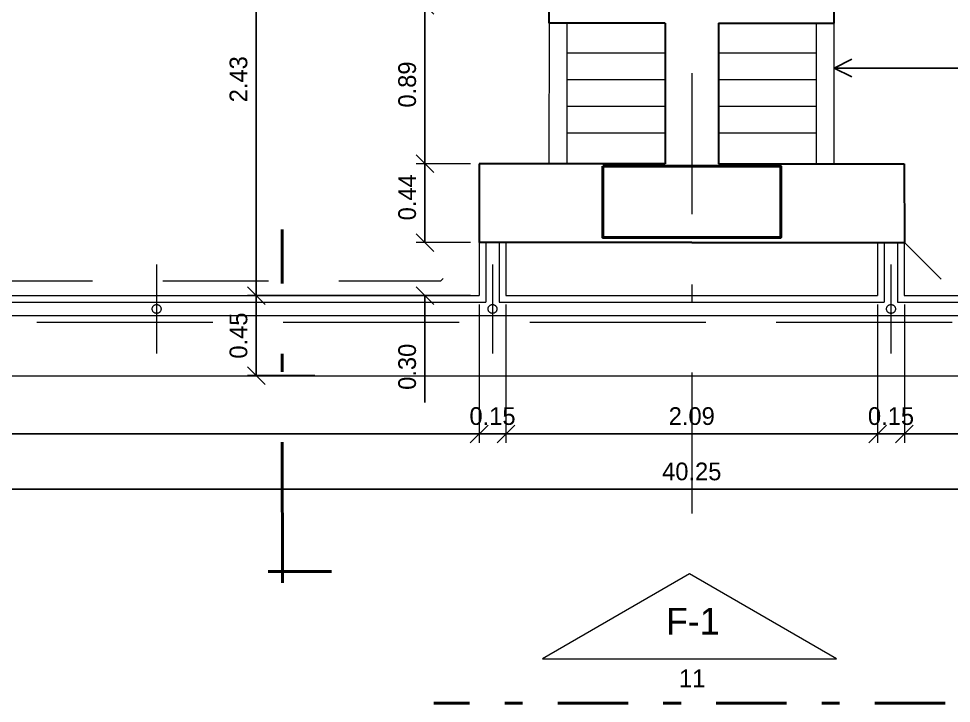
# Model space of a CAD drawing. Header units: metres. Extents: x 2.9 to 62.3, y 8 to 50.1.
# Drawn here: x 26.72 to 31.96, y 30.54 to 34.38 of the extents above; entities that cross this region are included whole.
import ezdxf
from ezdxf.enums import TextEntityAlignment as Align

# ---------------------------------------------------------------- set-up
doc = ezdxf.new("R2010")
doc.units = ezdxf.units.M
doc.header["$MEASUREMENT"] = 0
for name, pattern in [('DGN Style 2', [0.98853, 0.593118, -0.395412]), ('DGN Style 3', [1.383942, 0.98853, -0.395412]), ('DGN Style 4', [1.582636, 0.790824, -0.395412, 0.00098853, -0.395412])]:
    doc.linetypes.add(name, pattern=pattern)
doc.layers.get('Defpoints').update_dxf_attribs({"lineweight": 0})
for name, color, linetype, lineweight in [('CORNIJAS_VAR NA PLANTA PTIPO 1', 7, 'Continuous', 0), ('Level 1', 7, 'Continuous', 0), ('Level 24-1', 7, 'Continuous', 0), ('Level 3', 7, 'Continuous', 0), ('Level 43', 7, 'Continuous', 0), ('Level 44', 7, 'Continuous', 0), ('Level 50', 7, 'Continuous', 0), ('Level 7', 7, 'Continuous', 0), ('Level 8', 7, 'Continuous', 0)]:
    doc.layers.add(name, color=color, linetype=linetype, lineweight=lineweight)
doc.styles.add('Style-INTL_ENGINEERING', font='INTL_ENGINEERING.shx')
doc.dimstyles.get("Standard").update_dxf_attribs({"dimtxt": 0.18, "dimasz": 0.18, "dimexe": 0.18, "dimexo": 0.0625, "dimgap": 0.09, "dimtad": 0, "dimtih": 1, "dimtoh": 1, "dimdec": 4, "dimzin": 1, "dimdsep": 46, "dimtxsty": 'Standard', "dimcen": 0, "dimadec": 0, "dimazin": 0, "dimtfac": 1, "dimtdec": 4, "dimtofl": 0, "dimtmove": 0, "dimatfit": 3, "dimfxl": 0, "dimtolj": 1, "dimtzin": 1, "dimarcsym": 0})

# ---------------------------------------------------------------- blocks, each defined once
blk = doc.blocks.new('_Oblique')
at = {"color": 0, "linetype": 'ByBlock', "lineweight": -2}
blk.add_line((0.5, 0.5), (-0.5, -0.5), dxfattribs=at)
blk = doc.blocks.new('*D209')
at = {"layer": 'Defpoints', "color": 0, "linetype": 'Continuous', "lineweight": 0}
for p in [(27.5745, 35.259), (28.053, 35.259), (29.3053, 32.8283)]:
    blk.add_point(p, dxfattribs=at)
at = {"layer": 'Level 43', "color": 2, "linetype": 'Continuous', "lineweight": 0}
for p, q in [((27.6241, 35.259), (28.1025, 35.259)), ((29.2558, 32.8283), (28.0035, 32.8283))]:
    blk.add_line(p, q, dxfattribs=at)
at = {"layer": 'Level 43', "color": 0, "linetype": 'Continuous', "lineweight": -2}
blk.add_line((28.053, 32.8283), (28.053, 35.259), dxfattribs=at)
at = {"layer": 'Level 43', "color": 0, "linetype": 'Continuous', "lineweight": -2, "xscale": 0.0995, "yscale": 0.0995, "zscale": 0.0995}
for p, rotation in [((28.053, 35.259), 90), ((28.053, 32.8283), 270)]:
    blk.add_blockref('_Oblique', p, dxfattribs=dict(at, rotation=rotation))
at = {"layer": 'Level 43', "color": 0, "linetype": 'Continuous', "lineweight": 0, "insert": (27.9537, 34.0436), "char_height": 0.0995, "attachment_point": 5, "rotation": 90, "style": 'Style-INTL_ENGINEERING'}
blk.add_mtext('2.43', dxfattribs=at)
blk = doc.blocks.new('*D208')
at = {"layer": 'Defpoints', "color": 0, "linetype": 'Continuous', "lineweight": 0}
for p in [(28.053, 32.8283), (29.3053, 32.8283), (28.4325, 32.3783)]:
    blk.add_point(p, dxfattribs=at)
at = {"layer": 'Level 43', "color": 2, "linetype": 'Continuous', "lineweight": 0}
for p, q in [((29.2558, 32.8283), (28.0035, 32.8283)), ((28.383, 32.3783), (28.0035, 32.3783))]:
    blk.add_line(p, q, dxfattribs=at)
at = {"layer": 'Level 43', "color": 0, "linetype": 'Continuous', "lineweight": -2}
blk.add_line((28.053, 32.3783), (28.053, 32.8283), dxfattribs=at)
at = {"layer": 'Level 43', "color": 0, "linetype": 'Continuous', "lineweight": -2, "xscale": 0.0995, "yscale": 0.0995, "zscale": 0.0995}
for p, rotation in [((28.053, 32.8283), 90), ((28.053, 32.3783), 270)]:
    blk.add_blockref('_Oblique', p, dxfattribs=dict(at, rotation=rotation))
at = {"layer": 'Level 43', "color": 0, "linetype": 'Continuous', "lineweight": 0, "insert": (27.9537, 32.6033), "char_height": 0.0995, "attachment_point": 5, "rotation": 90, "style": 'Style-INTL_ENGINEERING'}
blk.add_mtext('0.45', dxfattribs=at)
blk = doc.blocks.new('*D240')
at = {"layer": 'Defpoints', "color": 0, "linetype": 'Continuous', "lineweight": 0}
for p in [(10.37455, 32.90904), (50.62455, 32.90904), (10.37455, 31.74023)]:
    blk.add_point(p, dxfattribs=at)
at = {"layer": 'Level 43', "color": 2, "linetype": 'Continuous', "lineweight": 0}
for p, q in [((10.37455, 32.85954), (10.37455, 31.69073)), ((50.62455, 32.85954), (50.62455, 31.69073))]:
    blk.add_line(p, q, dxfattribs=at)
at = {"layer": 'Level 43', "color": 0, "linetype": 'Continuous', "lineweight": -2}
blk.add_line((50.62455, 31.74023), (10.37455, 31.74023), dxfattribs=at)
at = {"layer": 'Level 43', "color": 0, "linetype": 'Continuous', "lineweight": -2, "xscale": 0.0995, "yscale": 0.0995, "zscale": 0.0995, "rotation": 180}
blk.add_blockref('_Oblique', (10.37455, 31.74023), dxfattribs=at)
at = {"layer": 'Level 43', "color": 0, "linetype": 'Continuous', "lineweight": -2, "xscale": 0.0995, "yscale": 0.0995, "zscale": 0.0995}
blk.add_blockref('_Oblique', (50.62455, 31.74023), dxfattribs=at)
at = {"layer": 'Level 43', "color": 0, "linetype": 'Continuous', "lineweight": 0, "insert": (30.49955, 31.83948), "char_height": 0.0995, "attachment_point": 5, "style": 'Style-INTL_ENGINEERING'}
blk.add_mtext('40.25', dxfattribs=at)
blk = doc.blocks.new('*D337')
at = {"layer": 'Defpoints', "color": 0, "linetype": 'Continuous', "lineweight": 0}
for p in [(31.6938, 32.8283), (43.3151, 32.3783), (31.6938, 32.0512)]:
    blk.add_point(p, dxfattribs=at)
at = {"layer": 'Level 43', "color": 2, "linetype": 'Continuous', "lineweight": 0}
for p, q in [((31.6938, 32.7788), (31.6938, 32.0017)), ((43.3151, 32.3288), (43.3151, 32.0017))]:
    blk.add_line(p, q, dxfattribs=at)
at = {"layer": 'Level 43', "color": 0, "linetype": 'Continuous', "lineweight": -2}
blk.add_line((43.3151, 32.0512), (31.6938, 32.0512), dxfattribs=at)
at = {"layer": 'Level 43', "color": 0, "linetype": 'Continuous', "lineweight": -2, "xscale": 0.0995, "yscale": 0.0995, "zscale": 0.0995, "rotation": 180}
blk.add_blockref('_Oblique', (31.6938, 32.0512), dxfattribs=at)
at = {"layer": 'Level 43', "color": 0, "linetype": 'Continuous', "lineweight": -2, "xscale": 0.0995, "yscale": 0.0995, "zscale": 0.0995}
blk.add_blockref('_Oblique', (43.3151, 32.0512), dxfattribs=at)
at = {"layer": 'Level 43', "color": 0, "linetype": 'Continuous', "lineweight": 0, "insert": (37.5044, 32.1505), "char_height": 0.0995, "attachment_point": 5, "style": 'Style-INTL_ENGINEERING'}
blk.add_mtext('11.62', dxfattribs=at)
blk = doc.blocks.new('*D338')
at = {"layer": 'Defpoints', "color": 0, "linetype": 'Continuous', "lineweight": 0}
for p in [(31.5438, 32.8283), (31.6938, 32.8283), (31.5438, 32.0512)]:
    blk.add_point(p, dxfattribs=at)
at = {"layer": 'Level 43', "color": 2, "linetype": 'Continuous', "lineweight": 0}
for p, q in [((31.5438, 32.7788), (31.5438, 32.0017)), ((31.6938, 32.7788), (31.6938, 32.0017))]:
    blk.add_line(p, q, dxfattribs=at)
at = {"layer": 'Level 43', "color": 0, "linetype": 'Continuous', "lineweight": -2}
blk.add_line((31.6938, 32.0512), (31.5438, 32.0512), dxfattribs=at)
at = {"layer": 'Level 43', "color": 0, "linetype": 'Continuous', "lineweight": -2, "xscale": 0.0995, "yscale": 0.0995, "zscale": 0.0995, "rotation": 180}
blk.add_blockref('_Oblique', (31.5438, 32.0512), dxfattribs=at)
at = {"layer": 'Level 43', "color": 0, "linetype": 'Continuous', "lineweight": -2, "xscale": 0.0995, "yscale": 0.0995, "zscale": 0.0995}
blk.add_blockref('_Oblique', (31.6938, 32.0512), dxfattribs=at)
at = {"layer": 'Level 43', "color": 0, "linetype": 'Continuous', "lineweight": 0, "insert": (31.6188, 32.1505), "char_height": 0.0995, "attachment_point": 5, "style": 'Style-INTL_ENGINEERING'}
blk.add_mtext('0.15', dxfattribs=at)
blk = doc.blocks.new('*D339')
at = {"layer": 'Defpoints', "color": 0, "linetype": 'Continuous', "lineweight": 0}
for p in [(29.4553, 32.8283), (31.5438, 32.8283), (29.4553, 32.0512)]:
    blk.add_point(p, dxfattribs=at)
at = {"layer": 'Level 43', "color": 2, "linetype": 'Continuous', "lineweight": 0}
for p, q in [((29.4553, 32.7788), (29.4553, 32.0017)), ((31.5438, 32.7788), (31.5438, 32.0017))]:
    blk.add_line(p, q, dxfattribs=at)
at = {"layer": 'Level 43', "color": 0, "linetype": 'Continuous', "lineweight": -2}
blk.add_line((31.5438, 32.0512), (29.4553, 32.0512), dxfattribs=at)
at = {"layer": 'Level 43', "color": 0, "linetype": 'Continuous', "lineweight": -2, "xscale": 0.0995, "yscale": 0.0995, "zscale": 0.0995, "rotation": 180}
blk.add_blockref('_Oblique', (29.4553, 32.0512), dxfattribs=at)
at = {"layer": 'Level 43', "color": 0, "linetype": 'Continuous', "lineweight": -2, "xscale": 0.0995, "yscale": 0.0995, "zscale": 0.0995}
blk.add_blockref('_Oblique', (31.5438, 32.0512), dxfattribs=at)
at = {"layer": 'Level 43', "color": 0, "linetype": 'Continuous', "lineweight": 0, "insert": (30.4996, 32.1505), "char_height": 0.0995, "attachment_point": 5, "style": 'Style-INTL_ENGINEERING'}
blk.add_mtext('2.09', dxfattribs=at)
blk = doc.blocks.new('*D340')
at = {"layer": 'Defpoints', "color": 0, "linetype": 'Continuous', "lineweight": 0}
for p in [(29.3053, 32.8283), (29.4553, 32.8283), (29.3053, 32.0512)]:
    blk.add_point(p, dxfattribs=at)
at = {"layer": 'Level 43', "color": 2, "linetype": 'Continuous', "lineweight": 0}
for p, q in [((29.3053, 32.7788), (29.3053, 32.0017)), ((29.4553, 32.7788), (29.4553, 32.0017))]:
    blk.add_line(p, q, dxfattribs=at)
at = {"layer": 'Level 43', "color": 0, "linetype": 'Continuous', "lineweight": -2}
blk.add_line((29.4553, 32.0512), (29.3053, 32.0512), dxfattribs=at)
at = {"layer": 'Level 43', "color": 0, "linetype": 'Continuous', "lineweight": -2, "xscale": 0.0995, "yscale": 0.0995, "zscale": 0.0995, "rotation": 180}
blk.add_blockref('_Oblique', (29.3053, 32.0512), dxfattribs=at)
at = {"layer": 'Level 43', "color": 0, "linetype": 'Continuous', "lineweight": -2, "xscale": 0.0995, "yscale": 0.0995, "zscale": 0.0995}
blk.add_blockref('_Oblique', (29.4553, 32.0512), dxfattribs=at)
at = {"layer": 'Level 43', "color": 0, "linetype": 'Continuous', "lineweight": 0, "insert": (29.3803, 32.1505), "char_height": 0.0995, "attachment_point": 5, "style": 'Style-INTL_ENGINEERING'}
blk.add_mtext('0.15', dxfattribs=at)
blk = doc.blocks.new('*D341')
at = {"layer": 'Defpoints', "color": 0, "linetype": 'Continuous', "lineweight": 0}
for p in [(29.3053, 32.8283), (18.1346, 32.3783), (18.1346, 32.0512)]:
    blk.add_point(p, dxfattribs=at)
at = {"layer": 'Level 43', "color": 2, "linetype": 'Continuous', "lineweight": 0}
for p, q in [((29.3053, 32.7788), (29.3053, 32.0017)), ((18.1346, 32.3288), (18.1346, 32.0017))]:
    blk.add_line(p, q, dxfattribs=at)
at = {"layer": 'Level 43', "color": 0, "linetype": 'Continuous', "lineweight": -2}
blk.add_line((29.3053, 32.0512), (18.1346, 32.0512), dxfattribs=at)
at = {"layer": 'Level 43', "color": 0, "linetype": 'Continuous', "lineweight": -2, "xscale": 0.0995, "yscale": 0.0995, "zscale": 0.0995, "rotation": 180}
blk.add_blockref('_Oblique', (18.1346, 32.0512), dxfattribs=at)
at = {"layer": 'Level 43', "color": 0, "linetype": 'Continuous', "lineweight": -2, "xscale": 0.0995, "yscale": 0.0995, "zscale": 0.0995}
blk.add_blockref('_Oblique', (29.3053, 32.0512), dxfattribs=at)
at = {"layer": 'Level 43', "color": 0, "linetype": 'Continuous', "lineweight": 0, "insert": (23.72, 32.1505), "char_height": 0.0995, "attachment_point": 5, "style": 'Style-INTL_ENGINEERING'}
blk.add_mtext('11.17', dxfattribs=at)
blk = doc.blocks.new('*D370')
at = {"layer": 'Defpoints', "color": 0, "linetype": 'Continuous', "lineweight": 0}
for p in [(29.6995, 34.459), (29.0006, 33.569), (29.3053, 33.569)]:
    blk.add_point(p, dxfattribs=at)
at = {"layer": 'Level 43', "color": 2, "linetype": 'Continuous', "lineweight": 0}
for p, q in [((29.65, 34.459), (28.9511, 34.459)), ((29.2558, 33.569), (28.9511, 33.569))]:
    blk.add_line(p, q, dxfattribs=at)
at = {"layer": 'Level 43', "color": 0, "linetype": 'Continuous', "lineweight": -2}
blk.add_line((29.0006, 34.459), (29.0006, 33.569), dxfattribs=at)
at = {"layer": 'Level 43', "color": 0, "linetype": 'Continuous', "lineweight": -2, "xscale": 0.0995, "yscale": 0.0995, "zscale": 0.0995}
for p, rotation in [((29.0006, 34.459), 90), ((29.0006, 33.569), 270)]:
    blk.add_blockref('_Oblique', p, dxfattribs=dict(at, rotation=rotation))
at = {"layer": 'Level 43', "color": 0, "linetype": 'Continuous', "lineweight": 0, "insert": (28.9013, 34.014), "char_height": 0.0995, "attachment_point": 5, "rotation": 90, "style": 'Style-INTL_ENGINEERING'}
blk.add_mtext('0.89', dxfattribs=at)
blk = doc.blocks.new('*D371')
at = {"layer": 'Defpoints', "color": 0, "linetype": 'Continuous', "lineweight": 0}
for p in [(29.3053, 33.569), (29.0006, 33.1263), (29.3053, 33.1263)]:
    blk.add_point(p, dxfattribs=at)
at = {"layer": 'Level 43', "color": 2, "linetype": 'Continuous', "lineweight": 0}
for p, q in [((29.2558, 33.569), (28.9511, 33.569)), ((29.2558, 33.1263), (28.9511, 33.1263))]:
    blk.add_line(p, q, dxfattribs=at)
at = {"layer": 'Level 43', "color": 0, "linetype": 'Continuous', "lineweight": -2}
blk.add_line((29.0006, 33.569), (29.0006, 33.1263), dxfattribs=at)
at = {"layer": 'Level 43', "color": 0, "linetype": 'Continuous', "lineweight": -2, "xscale": 0.0995, "yscale": 0.0995, "zscale": 0.0995}
for p, rotation in [((29.0006, 33.569), 90), ((29.0006, 33.1263), 270)]:
    blk.add_blockref('_Oblique', p, dxfattribs=dict(at, rotation=rotation))
at = {"layer": 'Level 43', "color": 0, "linetype": 'Continuous', "lineweight": 0, "insert": (28.9013, 33.3803), "char_height": 0.0995, "attachment_point": 5, "rotation": 90, "style": 'Style-INTL_ENGINEERING'}
blk.add_mtext('0.44', dxfattribs=at)
blk = doc.blocks.new('*D372')
at = {"layer": 'Defpoints', "color": 0, "linetype": 'Continuous', "lineweight": 0}
for p in [(29.3053, 33.1263), (29.0006, 32.8283), (29.3053, 32.8283)]:
    blk.add_point(p, dxfattribs=at)
at = {"layer": 'Level 43', "color": 0, "linetype": 'Continuous', "lineweight": -2}
for p, q in [((29.0006, 33.1263), (29.0006, 33.2258)), ((29.0006, 32.8283), (29.0006, 32.227))]:
    blk.add_line(p, q, dxfattribs=at)
at = {"layer": 'Level 43', "color": 2, "linetype": 'Continuous', "lineweight": 0}
for p, q in [((29.2558, 33.1263), (28.951, 33.1263)), ((29.2558, 32.8283), (28.951, 32.8283))]:
    blk.add_line(p, q, dxfattribs=at)
at = {"layer": 'Level 43', "color": 0, "linetype": 'Continuous', "lineweight": -2, "xscale": 0.0995, "yscale": 0.0995, "zscale": 0.0995}
for p, rotation in [((29.0006, 33.1263), 270), ((29.0006, 32.8283), 90)]:
    blk.add_blockref('_Oblique', p, dxfattribs=dict(at, rotation=rotation))
at = {"layer": 'Level 43', "color": 0, "linetype": 'Continuous', "lineweight": 0, "insert": (28.9013, 32.4281), "char_height": 0.0995, "attachment_point": 5, "rotation": 90, "style": 'Style-INTL_ENGINEERING'}
blk.add_mtext('0.30', dxfattribs=at)
blk = doc.blocks.new('TerminatorOpen')
at = {"color": 0, "linetype": 'ByBlock', "lineweight": -2}
for q in [(-1, 0.5), (-1, 0), (-1, -0.5)]:
    blk.add_line((0, 0), q, dxfattribs=at)
blk = doc.blocks.new('*U443')
at = {"layer": 'Level 3', "color": 2, "linetype": 'DGN Style 4', "lineweight": 40}
for p, q in [((-0.0445, -8.7847), (-0.0452, -6.7995)), ((0.2319, -8.7218), (-0.1242, -8.722))]:
    blk.add_line(p, q, dxfattribs=at)
blk = doc.blocks.new('*U446')
at = {"layer": 'Level 3', "color": 2, "linetype": 'DGN Style 4', "lineweight": 40}
blk.add_line((-0.729, -2.874), (-0.729, 2.873), dxfattribs=at)
at = {"layer": 'Level 3', "color": 2, "linetype": 'Continuous', "lineweight": 13, "flags": 128}
blk.add_lwpolyline([(-0.228, 1.65), (-0.228, -1.651), (0.726, -0.002)], close=True, dxfattribs=at)
at = {"layer": 'Level 3', "color": 2, "linetype": 'Continuous', "lineweight": 30, "style": 'Style-INTL_ENGINEERING'}
blk.add_text('F-1', height=0.3001, rotation=270.0007, dxfattribs=at).set_placement((0.194, -0.038), align=Align.MIDDLE_CENTER)
at = {"layer": 'Level 3', "color": 2, "linetype": 'Continuous', "lineweight": 13, "style": 'Style-INTL_ENGINEERING'}
blk.add_text('11', height=0.2, rotation=270.0007, dxfattribs=at).set_placement((-0.448, -0.03), align=Align.MIDDLE_CENTER)
blk = doc.blocks.new('*U565')
at = {"layer": 'Level 1', "color": 3, "linetype": 'DGN Style 4', "lineweight": 0}
blk.add_line((0, 0.25), (0, -0.25), dxfattribs=at)
at = {"layer": 'Level 50', "color": 190, "linetype": 'DGN Style 2', "lineweight": 0}
blk.add_circle((0, 0), 0.025, dxfattribs=at)
blk = doc.blocks.new('*U566')
at = {"layer": 'Level 1', "color": 3, "linetype": 'DGN Style 4', "lineweight": 0}
blk.add_line((0, 0.25), (0, -0.25), dxfattribs=at)
at = {"layer": 'Level 50', "color": 190, "linetype": 'DGN Style 2', "lineweight": 0}
blk.add_circle((0, 0), 0.025, dxfattribs=at)
blk = doc.blocks.new('*U567')
at = {"layer": 'Level 1', "color": 3, "linetype": 'DGN Style 4', "lineweight": 0}
blk.add_line((0, 0.25), (0, -0.25), dxfattribs=at)
at = {"layer": 'Level 50', "color": 190, "linetype": 'DGN Style 2', "lineweight": 0}
blk.add_circle((0, 0), 0.025, dxfattribs=at)
blk = doc.blocks.new('*U574')
at = {"layer": 'Level 1', "color": 3, "linetype": 'DGN Style 4', "lineweight": 0}
blk.add_line((0, 0.25), (0, -0.25), dxfattribs=at)
at = {"layer": 'Level 50', "color": 190, "linetype": 'DGN Style 2', "lineweight": 0, "extrusion": (0, 0, -1)}
blk.add_circle((0, 0), 0.025, dxfattribs=at)
blk = doc.blocks.new('*U556')
at = {"layer": 'Level 50', "color": 190, "linetype": 'Continuous', "lineweight": 13}
for p, q in [((-1.157, -5.1949), (-1.157, -5.5304)), ((-1.082, -5.1949), (-1.082, -5.5304)), ((1.0814, -5.1949), (1.0814, -5.5304)), ((1.1564, -5.1949), (1.1564, -5.5304))]:
    blk.add_line(p, q, dxfattribs=at)
at = {"layer": 'Level 50', "color": 190, "linetype": 'Continuous', "lineweight": 13, "flags": 128}
for points in [[(-12.4778, -4.7921), (-12.4778, -5.6054), (12.4776, -5.6054), (12.4772, -4.7921)], [(-12.4028, -4.7921), (-12.4028, -5.5304), (-1.157, -5.5304)], [(1.1564, -5.5304), (12.4025, -5.5304), (12.4022, -4.7921)], [(-1.082, -5.5304), (1.0814, -5.5304)]]:
    blk.add_lwpolyline(points, dxfattribs=at)
at = {"layer": 'Level 7', "color": 7, "linetype": 'Continuous', "lineweight": 13}
for p, q in [((-1.1945, -5.1949), (-1.1945, -5.4929)), ((-1.0445, -5.1949), (-1.0445, -5.4929)), ((1.0439, -5.1949), (1.0439, -5.4929)), ((1.1939, -5.1949), (1.1939, -5.4929))]:
    blk.add_line(p, q, dxfattribs=at)
at = {"layer": 'Level 7', "color": 7, "linetype": 'Continuous', "lineweight": 13, "flags": 128}
for points in [[(-12.8153, -4.7921), (-12.8153, -5.9429), (12.8153, -5.9429), (12.8147, -4.7918)], [(-12.3653, -4.7921), (-12.3653, -5.4929), (-1.1945, -5.4929)], [(1.1939, -5.4929), (12.365, -5.4929), (12.3647, -4.7921)], [(-1.0445, -5.4929), (1.0439, -5.4929)]]:
    blk.add_lwpolyline(points, dxfattribs=at)
at = {"layer": 'Level 8', "color": 7, "linetype": 'DGN Style 3', "lineweight": 0, "flags": 128}
blk.add_lwpolyline([(-12.5153, -4.7921), (-12.5153, -5.6429), (12.5151, -5.6429), (12.5147, -4.792)], dxfattribs=at)
at = {"layer": 'Level 50', "color": 190, "linetype": 'DGN Style 2', "lineweight": 0}
for name, p in [('*U567', (-3.0063, -5.5679)), ('*U565', (-1.1195, -5.5679)), ('*U566', (1.1189, -5.5679))]:
    blk.add_blockref(name, p, dxfattribs=at)
at = {"layer": 'Level 50', "color": 190, "linetype": 'DGN Style 2', "lineweight": 0, "extrusion": (0, 0, -1)}
blk.add_blockref('*U574', (-1.1189, -5.5679), dxfattribs=at)

msp = doc.modelspace()

# ---------------------------------------------------------------- linework, layer by layer
at = {"layer": 'CORNIJAS_VAR NA PLANTA PTIPO 1', "color": 7, "linetype": 'Continuous', "lineweight": 30}
for p, q in [((29.6995, 34.359), (29.6995, 34.459)), ((31.2996, 34.359), (31.2996, 34.459)), ((30.3495, 34.359), (29.6995, 34.359)), ((30.3495, 34.359), (29.6996, 34.359)), ((30.3495, 34.359), (29.6996, 34.359)), ((30.3496, 34.359), (30.3495, 33.569)), ((30.6496, 34.359), (30.6495, 33.569)), ((30.6496, 34.359), (31.2996, 34.359)), ((30.6496, 34.359), (31.2995, 34.359)), ((30.6496, 34.359), (31.2995, 34.359)), ((30.3495, 33.569), (29.3053, 33.569)), ((29.3053, 33.569), (29.3053, 33.1263)), ((30.6495, 33.569), (31.6937, 33.569)), ((31.6937, 33.569), (31.6938, 33.1263)), ((30.4996, 33.1263), (29.3053, 33.1263)), ((30.4996, 33.1263), (31.6938, 33.1263))]:
    msp.add_line(p, q, dxfattribs=at)
at = {"layer": 'CORNIJAS_VAR NA PLANTA PTIPO 1', "color": 7, "linetype": 'Continuous', "lineweight": 13}
for p, q in [((29.6995, 33.569), (29.6996, 34.359)), ((29.7995, 33.569), (29.7996, 34.359)), ((31.1995, 33.569), (31.1995, 34.359)), ((31.2995, 33.569), (31.2995, 34.359))]:
    msp.add_line(p, q, dxfattribs=at)
at = {"layer": 'Level 1', "color": 8, "linetype": 'Continuous', "lineweight": 0}
for p, q in [((29.7995, 34.1919), (30.3495, 34.1919)), ((30.6496, 34.1919), (31.1996, 34.1919)), ((29.7995, 34.0419), (30.3495, 34.0419)), ((30.6496, 34.0419), (31.1996, 34.0419)), ((29.7995, 33.8919), (30.3495, 33.8919)), ((30.6496, 33.8919), (31.1996, 33.8919)), ((29.7995, 33.7419), (30.3495, 33.7419)), ((30.6496, 33.7419), (31.1996, 33.7419))]:
    msp.add_line(p, q, dxfattribs=at)
at = {"layer": 'Level 24-1', "color": 7, "linetype": 'DGN Style 2', "lineweight": 0, "flags": 128}
msp.add_lwpolyline([(33.7253, 41.9391), (38.0346, 41.939), (38.0346, 42.689), (46.8646, 42.689), (46.8646, 41.289), (50.6245, 41.289), (50.6245, 34.579), (49.9246, 34.579), (49.9246, 34.079), (49.3745, 33.529), (39.8467, 33.529), (39.2267, 32.909), (31.9114, 32.909), (31.6938, 33.1263), (29.3053, 33.1263), (29.0877, 32.909), (21.7724, 32.909), (21.1524, 33.529), (11.6245, 33.529), (11.0746, 34.079), (11.0746, 34.579), (10.3745, 34.579), (10.3745, 41.289), (14.1346, 41.289), (14.1346, 42.689), (22.9645, 42.689), (22.9645, 41.939), (27.2738, 41.939), (27.2738, 46.7246), (33.7241, 46.7246), (33.7253, 41.9391)], dxfattribs=at)
at = {"layer": 'Level 43', "color": 3, "linetype": 'DGN Style 4', "lineweight": 0}
msp.add_line((30.4996, 47.5301), (30.4996, 31.4338), dxfattribs=at)
at = {"layer": 'Level 44', "color": 1, "linetype": 'Continuous', "lineweight": 40, "flags": 128}
msp.add_lwpolyline([(29.9995, 33.5546), (30.9995, 33.5546), (30.9995, 33.1546), (29.9995, 33.1546)], close=True, dxfattribs=at)

# ---------------------------------------------------------------- block references
at = {"layer": 'CORNIJAS_VAR NA PLANTA PTIPO 1', "color": 7, "linetype": 'Continuous', "lineweight": 13}
msp.add_blockref('*U556', (30.4998, 38.3211), dxfattribs=at)
at = {"layer": 'Level 3', "color": 2, "linetype": 'Continuous', "lineweight": 30}
msp.add_blockref('*U443', (28.2443, 39.9991), dxfattribs=at)
at = {"layer": 'Level 3', "color": 2, "linetype": 'Continuous', "lineweight": 13, "xscale": 0.4998882411011977, "yscale": 0.4998882411011977, "zscale": 0.4998882411011977, "rotation": 90}
msp.add_blockref('*U446', (30.4866, 30.9016), dxfattribs=at)

# ---------------------------------------------------------------- dimensions: what is measured, and where the dimension line sits
at = {"layer": 'Level 43', "color": 2, "linetype": 'Continuous', "lineweight": 0}
for base, p1, p2, angle, override, picture, middle in [((28.053, 35.259), (29.3053, 32.8283), (27.5745, 35.259), 90, {"dimtxt": 0.0995, "dimasz": 0.0995, "dimexe": 0.0495, "dimexo": 0.0495, "dimgap": 0.0495, "dimtad": 1, "dimtih": 0, "dimtoh": 0, "dimdec": 2, "dimzin": 3, "dimtxsty": 'Style-INTL_ENGINEERING', "dimblk": 'Oblique', "dimclre": 2, "dimtdec": 2, "dimatfit": 1, "dimfrac": 2, "dimtolj": 0, "dimtzin": 3, "dimlwe": 0}, '*D209', (27.9537, 34.0436)), ((29.0006, 33.569), (29.6995, 34.459), (29.3053, 33.569), 270, {"dimtxt": 0.0995, "dimasz": 0.0995, "dimexe": 0.0495, "dimexo": 0.0495, "dimgap": 0.0495, "dimtad": 1, "dimtih": 0, "dimtoh": 0, "dimdec": 2, "dimzin": 3, "dimtxsty": 'Style-INTL_ENGINEERING', "dimblk": 'Oblique', "dimclre": 2, "dimtdec": 2, "dimatfit": 1, "dimtolj": 0, "dimtzin": 3, "dimlwe": 0}, '*D370', (28.9013, 34.014)), ((29.0006, 32.8283), (29.3053, 33.1263), (29.3053, 32.8283), 270, {"dimtxt": 0.0995, "dimasz": 0.0995, "dimexe": 0.0495, "dimexo": 0.0495, "dimgap": 0.0495, "dimtad": 1, "dimtih": 0, "dimtoh": 0, "dimdec": 2, "dimzin": 3, "dimtxsty": 'Style-INTL_ENGINEERING', "dimblk": 'Oblique', "dimclre": 2, "dimtdec": 2, "dimatfit": 1, "dimtolj": 0, "dimtzin": 3, "dimlwe": 0}, '*D372', (28.9013, 32.4281)), ((10.3745, 31.7402), (50.6245, 32.909), (10.3745, 32.909), 180, {"dimtxt": 0.0995, "dimasz": 0.0995, "dimexe": 0.0495, "dimexo": 0.0495, "dimgap": 0.0495, "dimtad": 1, "dimtih": 0, "dimtoh": 0, "dimdec": 2, "dimzin": 3, "dimtxsty": 'Style-INTL_ENGINEERING', "dimblk": 'Oblique', "dimclre": 2, "dimtdec": 2, "dimatfit": 1, "dimtolj": 0, "dimtzin": 3, "dimlwe": 0}, '*D240', (30.4996, 31.8395)), ((28.053, 32.8283), (28.4325, 32.3783), (29.3053, 32.8283), 90, {"dimtxt": 0.0995, "dimasz": 0.0995, "dimexe": 0.0495, "dimexo": 0.0495, "dimgap": 0.0495, "dimtad": 1, "dimtih": 0, "dimtoh": 0, "dimdec": 2, "dimzin": 3, "dimtxsty": 'Style-INTL_ENGINEERING', "dimblk": 'Oblique', "dimclre": 2, "dimtdec": 2, "dimatfit": 1, "dimfrac": 2, "dimtolj": 0, "dimtzin": 3, "dimlwe": 0}, '*D208', (27.9537, 32.6033)), ((18.1346, 32.0512), (29.3053, 32.8283), (18.1346, 32.3783), 180, {"dimtxt": 0.0995, "dimasz": 0.0995, "dimexe": 0.0495, "dimexo": 0.0495, "dimgap": 0.0495, "dimtad": 1, "dimtih": 0, "dimtoh": 0, "dimdec": 2, "dimzin": 3, "dimtxsty": 'Style-INTL_ENGINEERING', "dimblk": 'Oblique', "dimclre": 2, "dimtdec": 2, "dimatfit": 1, "dimtolj": 0, "dimtzin": 3, "dimlwe": 0}, '*D341', (23.72, 32.1505)), ((29.4553, 32.0512), (31.5438, 32.8283), (29.4553, 32.8283), 180, {"dimtxt": 0.0995, "dimasz": 0.0995, "dimexe": 0.0495, "dimexo": 0.0495, "dimgap": 0.0495, "dimtad": 1, "dimtih": 0, "dimtoh": 0, "dimdec": 2, "dimzin": 3, "dimtxsty": 'Style-INTL_ENGINEERING', "dimblk": 'Oblique', "dimclre": 2, "dimtdec": 2, "dimatfit": 1, "dimtolj": 0, "dimtzin": 3, "dimlwe": 0}, '*D339', (30.4996, 32.1505)), ((31.6938, 32.0512), (43.3151, 32.3783), (31.6938, 32.8283), 180, {"dimtxt": 0.0995, "dimasz": 0.0995, "dimexe": 0.0495, "dimexo": 0.0495, "dimgap": 0.0495, "dimtad": 1, "dimtih": 0, "dimtoh": 0, "dimdec": 2, "dimzin": 3, "dimtxsty": 'Style-INTL_ENGINEERING', "dimblk": 'Oblique', "dimclre": 2, "dimtdec": 2, "dimatfit": 1, "dimtolj": 0, "dimtzin": 3, "dimlwe": 0}, '*D337', (37.5044, 32.1505))]:
    dim = msp.add_linear_dim(base=base, p1=p1, p2=p2, angle=angle, dimstyle='Standard', override=override, dxfattribs=at)
    dim.commit()
    dim.dimension.update_dxf_attribs({"geometry": picture, "text_midpoint": middle})
for base, p1, p2, angle, picture, middle in [((29.0006, 33.1263), (29.3053, 33.569), (29.3053, 33.1263), 270, '*D371', (29.0006, 33.3803)), ((29.3053, 32.0512), (29.4553, 32.8283), (29.3053, 32.8283), 180, '*D340', (29.3803, 32.0512)), ((31.5438, 32.0512), (31.6938, 32.8283), (31.5438, 32.8283), 180, '*D338', (31.6188, 32.0512))]:
    dim = msp.add_linear_dim(base=base, p1=p1, p2=p2, angle=angle, dimstyle='Standard', override={"dimtxt": 0.0995, "dimasz": 0.0995, "dimexe": 0.0495, "dimexo": 0.0495, "dimgap": 0.0495, "dimtad": 1, "dimtih": 0, "dimtoh": 0, "dimdec": 2, "dimzin": 3, "dimtxsty": 'Style-INTL_ENGINEERING', "dimblk": 'Oblique', "dimclre": 2, "dimtdec": 2, "dimatfit": 1, "dimtolj": 0, "dimtzin": 3, "dimlwe": 0}, dxfattribs=at)
    dim.commit()
    dim.dimension.update_dxf_attribs({"geometry": picture, "text_midpoint": middle, "dimtype": 160})

# ---------------------------------------------------------------- leaders
msp.add_leader([(31.2995, 34.1066), (33.3457, 34.1066)], dimstyle='Standard', override={"dimtxt": 0.0995, "dimasz": 0.0995, "dimgap": 0, "dimtad": 1, "dimtxsty": 'Style-INTL_ENGINEERING', "dimldrblk": 'TerminatorOpen'}, dxfattribs=at)

doc.saveas('drawing.dxf')
